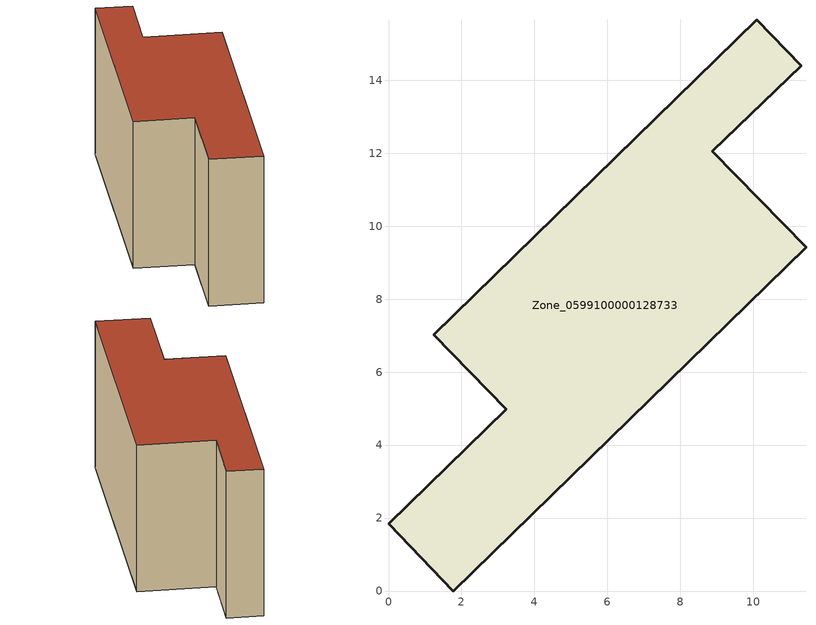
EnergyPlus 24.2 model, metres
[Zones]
Zone_0599100000128733
 floor ground (C_G): 1.24,7.02 10.09,15.65 11.3,14.39 8.88,12.05 11.44,9.42 1.78,0 0,1.84 3.23,4.98 z0
 wall outside (C_F): 8.88,12.05 11.3,14.39 10.09,15.65 1.24,7.02 3.23,4.98 0,1.84 1.78,0 11.44,9.42 8.88,12.05 z0:7.45
 roof outside (C_R): 1.78,0 11.44,9.42 8.88,12.05 11.3,14.39 10.09,15.65 1.24,7.02 3.23,4.98 0,1.84 z7.45
[BUILDING]
Pand.0599100000128733: North Axis=0; Terrain=City; Loads Convergence Tolerance Value=0.04; Temperature Convergence Tolerance Value=0.4; Solar Distribution=FullExterior; Maximum Number of Warmup Days=25; Minimum Number of Warmup Days=1
[Site:Location]
Rotterdam.The.Hague.AP_ZH_NLD Design_Conditions: Latitude=51.96; Longitude=4.45; Time Zone=1; Elevation=-4.5
[SITE:GROUNDTEMPERATURE:BUILDINGSURFACE]
18, 18, 18, 18, 18, 18, 18, 18, 18, 18, 18, 18
[MATERIAL] Thermal Absorptance=0.9; Solar Absorptance=0.7; Visible Absorptance=0.7
Name | Roughness | Thickness | Conductivity | Density | Specific Heat
G.TI.1975-1991 | MediumSmooth | 0.15 | 0.288461 | 540 | 1210
F.TI.1975-1991 | Rough | 0.3 | 0.230769 | 1920 | 840
R.TI.1975-1991 | MediumRough | 0.2 | 0.153846 | 1500 | 1000
[CONSTRUCTION]
C_G: G.TI.1975-1991
C_F: F.TI.1975-1991
C_R: R.TI.1975-1991
[ZONE]
Zone_0599100000128733: Type=1; Multiplier=1; Ceiling Height=Autocalculate; Volume=Autocalculate; Floor Area=autocalculate; Part of Total Floor Area=Yes
[ZONEINFILTRATION:DESIGNFLOWRATE]
Infil_Zone_0599100000128733: Zone or ZoneList or Space or SpaceList=Zone_0599100000128733; Schedule=AlwaysOn; Design Flow Rate Calculation Method=Flow/Area; Flow Rate per Floor Area=0.003; Constant Term Coefficient=1; Temperature Term Coefficient=0; Velocity Term Coefficient=0; Velocity Squared Term Coefficient=0
[HVACTEMPLATE:ZONE:IDEALLOADSAIRSYSTEM]
Zone_0599100000128733: Maximum Heating Supply Air Temperature=50; Minimum Cooling Supply Air Temperature=13; Maximum Heating Supply Air Humidity Ratio=0.0156; Minimum Cooling Supply Air Humidity Ratio=0.0077; Heating Limit=NoLimit; Cooling Limit=NoLimit; Dehumidification Control Type=ConstantSensibleHeatRatio; Cooling Sensible Heat Ratio=0.7; Dehumidification Setpoint=60; Humidification Control Type=None; Humidification Setpoint=30; Outdoor Air Method=None; Outdoor Air Flow Rate per Person=0.00944; Outdoor Air Flow Rate per Zone Floor Area=0; Outdoor Air Flow Rate per Zone=0; Demand Controlled Ventilation Type=None; Outdoor Air Economizer Type=NoEconomizer; Heat Recovery Type=None; Sensible Heat Recovery Effectiveness=0.7; Latent Heat Recovery Effectiveness=0.65
[ZONECONTROL:THERMOSTAT]
ThermostatControl_Zone_0599100000128733: Zone or ZoneList=Zone_0599100000128733; Control Type Schedule=DualSetpointControlType; Control 1=Thermostat_Zone_0599100000128733; Temperature Difference Between Cutout And Setpoint=0
[THERMOSTATSETPOINT:DUALSETPOINT]
Thermostat_Zone_0599100000128733: Heating Setpoint Temperature Schedule=HeatingSetpoint_Zone_0599100000128733; Cooling Setpoint Temperature Schedule=CoolingSetpoint_Zone_0599100000128733
[SCHEDULE:COMPACT]
HeatingSetpoint_Zone_0599100000128733: Through: 12/31, For: AllDays, Until: 24:00, 21
CoolingSetpoint_Zone_0599100000128733: Through: 12/31, For: AllDays, Until: 24:00, 24
DualSetpointControlType: Through: 12/31, For: AllDays, Until: 24:00, 4
AlwaysOn: Through: 12/31, For: AllDays, Until: 24:00, 1
